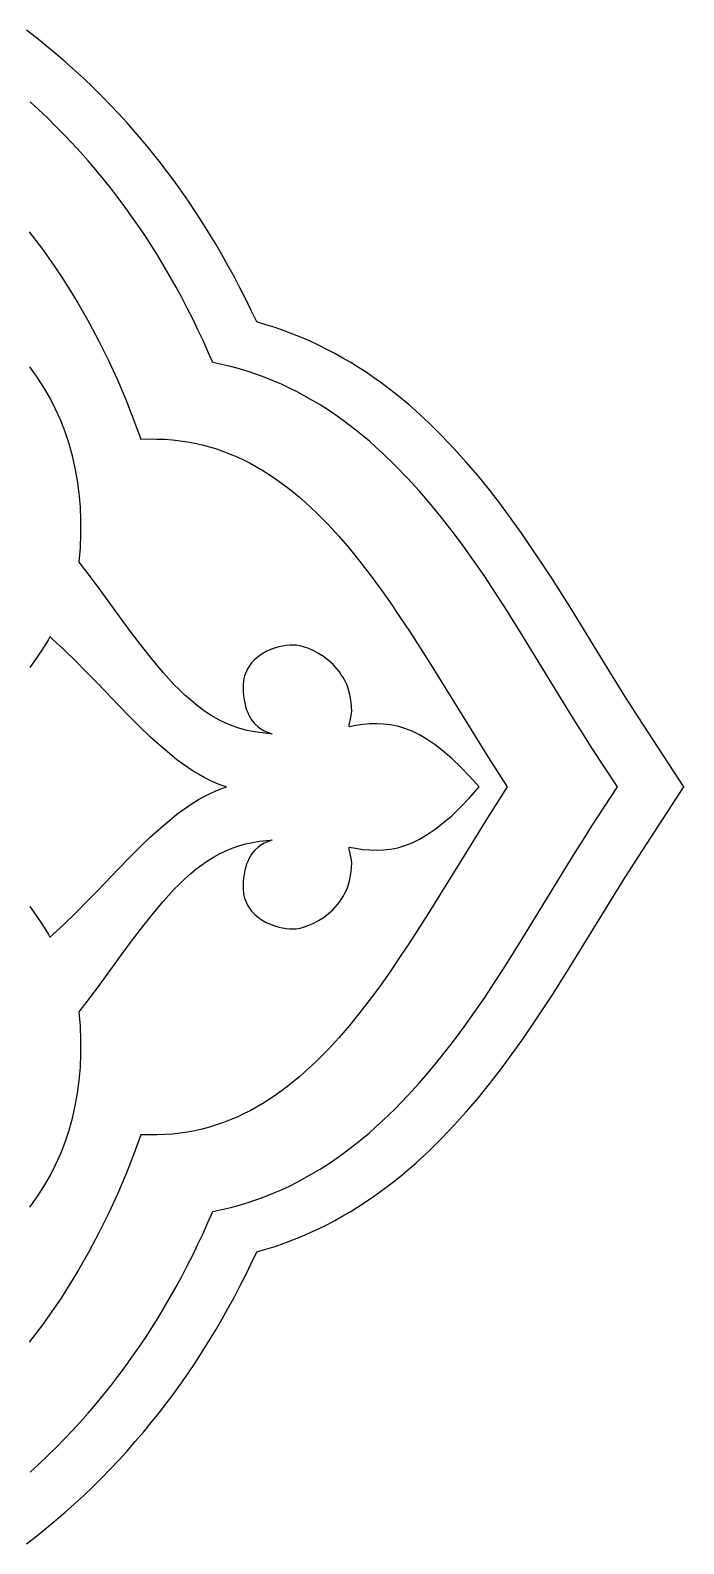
# Model space of a CAD drawing. Extents: x 1175 to 1336, y 620 to 642.
# Drawn here: x 1212.96 to 1220.86, y 621.68 to 639.98 of the extents above; entities that cross this region are included whole.
import ezdxf

# ---------------------------------------------------------------- set-up
doc = ezdxf.new("R2010")
doc.units = 0
doc.layers.add('LAYER_1', color=18, linetype='CONTINUOUS')

msp = doc.modelspace()

# ---------------------------------------------------------------- linework, layer by layer
at = {"layer": 'LAYER_1'}
for points in [[(1212.916, 621.678), (1213.036, 621.77), (1213.154, 621.865), (1213.271, 621.961), (1213.385, 622.06), (1213.497, 622.16), (1213.608, 622.262), (1213.717, 622.366), (1213.824, 622.471), (1213.929, 622.579), (1214.032, 622.688), (1214.133, 622.799), (1214.232, 622.912), (1214.33, 623.026), (1214.425, 623.142), (1214.519, 623.259), (1214.611, 623.379), (1214.701, 623.5), (1214.789, 623.622), (1214.875, 623.746), (1214.96, 623.871), (1215.042, 623.998), (1215.123, 624.127), (1215.201, 624.257), (1215.278, 624.388), (1215.353, 624.521), (1215.426, 624.655), (1215.497, 624.791), (1215.567, 624.928), (1215.634, 625.066), (1215.7, 625.206), (1215.812, 625.239), (1215.922, 625.274), (1216.031, 625.312), (1216.138, 625.352), (1216.243, 625.395), (1216.346, 625.44), (1216.447, 625.487), (1216.547, 625.536), (1216.645, 625.588), (1216.742, 625.642), (1216.837, 625.697), (1216.93, 625.755), (1217.022, 625.815), (1217.112, 625.876), (1217.201, 625.94), (1217.288, 626.005), (1217.374, 626.072), (1217.459, 626.14), (1217.542, 626.21), (1217.624, 626.281), (1217.784, 626.429), (1217.939, 626.582), (1218.089, 626.739), (1218.234, 626.902), (1218.376, 627.068), (1218.513, 627.238), (1218.647, 627.41), (1218.777, 627.586), (1218.904, 627.764), (1219.028, 627.943), (1219.149, 628.124), (1219.267, 628.305), (1219.497, 628.669), (1219.937, 629.385), (1220.151, 629.731), (1220.363, 630.063), (1220.863, 630.83), (1220.363, 631.596), (1220.151, 631.929), (1219.937, 632.274), (1219.497, 632.991), (1219.267, 633.354), (1219.149, 633.536), (1219.028, 633.716), (1218.904, 633.896), (1218.777, 634.074), (1218.647, 634.249), (1218.513, 634.422), (1218.376, 634.592), (1218.234, 634.758), (1218.089, 634.92), (1217.939, 635.078), (1217.784, 635.231), (1217.624, 635.378), (1217.542, 635.45), (1217.459, 635.52), (1217.374, 635.588), (1217.288, 635.655), (1217.201, 635.72), (1217.112, 635.783), (1217.022, 635.845), (1216.93, 635.904), (1216.837, 635.962), (1216.742, 636.018), (1216.645, 636.072), (1216.547, 636.123), (1216.447, 636.173), (1216.346, 636.22), (1216.243, 636.265), (1216.138, 636.307), (1216.031, 636.348), (1215.922, 636.386), (1215.812, 636.421), (1215.7, 636.454), (1215.634, 636.593), (1215.567, 636.731), (1215.497, 636.868), (1215.426, 637.004), (1215.353, 637.138), (1215.278, 637.271), (1215.201, 637.403), (1215.123, 637.533), (1215.042, 637.661), (1214.96, 637.788), (1214.875, 637.914), (1214.789, 638.038), (1214.701, 638.16), (1214.611, 638.281), (1214.519, 638.4), (1214.425, 638.518), (1214.33, 638.634), (1214.232, 638.748), (1214.133, 638.861), (1214.032, 638.972), (1213.929, 639.081), (1213.824, 639.188), (1213.717, 639.294), (1213.608, 639.398), (1213.497, 639.5), (1213.385, 639.6), (1213.271, 639.698), (1213.154, 639.795), (1213.036, 639.889), (1212.916, 639.982)], [(1212.961, 622.543), (1213.067, 622.64), (1213.171, 622.739), (1213.273, 622.839), (1213.374, 622.941), (1213.472, 623.045), (1213.569, 623.151), (1213.663, 623.258), (1213.756, 623.366), (1213.847, 623.477), (1213.936, 623.588), (1214.023, 623.702), (1214.109, 623.816), (1214.192, 623.933), (1214.274, 624.05), (1214.354, 624.169), (1214.432, 624.29), (1214.508, 624.411), (1214.582, 624.535), (1214.655, 624.659), (1214.725, 624.785), (1214.794, 624.911), (1214.861, 625.04), (1214.926, 625.169), (1214.99, 625.299), (1215.052, 625.431), (1215.111, 625.564), (1215.169, 625.697), (1215.279, 625.72), (1215.387, 625.745), (1215.493, 625.774), (1215.597, 625.805), (1215.7, 625.84), (1215.801, 625.877), (1215.9, 625.917), (1215.998, 625.959), (1216.095, 626.004), (1216.19, 626.052), (1216.283, 626.102), (1216.375, 626.154), (1216.466, 626.208), (1216.555, 626.265), (1216.643, 626.324), (1216.729, 626.385), (1216.814, 626.448), (1216.898, 626.513), (1216.98, 626.58), (1217.062, 626.648), (1217.142, 626.719), (1217.22, 626.791), (1217.374, 626.939), (1217.523, 627.093), (1217.668, 627.253), (1217.809, 627.417), (1217.946, 627.585), (1218.079, 627.756), (1218.208, 627.93), (1218.334, 628.107), (1218.457, 628.285), (1218.576, 628.464), (1218.693, 628.644), (1218.919, 629.004), (1219.346, 629.704), (1219.55, 630.037), (1219.651, 630.196), (1219.75, 630.351), (1220.063, 630.83), (1219.75, 631.309), (1219.651, 631.463), (1219.55, 631.623), (1219.346, 631.955), (1218.919, 632.656), (1218.693, 633.015), (1218.576, 633.195), (1218.457, 633.375), (1218.334, 633.553), (1218.208, 633.729), (1218.079, 633.904), (1217.946, 634.075), (1217.809, 634.243), (1217.668, 634.407), (1217.523, 634.566), (1217.374, 634.72), (1217.22, 634.869), (1217.142, 634.941), (1217.062, 635.011), (1216.98, 635.08), (1216.898, 635.146), (1216.814, 635.211), (1216.729, 635.274), (1216.643, 635.335), (1216.555, 635.394), (1216.466, 635.451), (1216.375, 635.506), (1216.283, 635.558), (1216.19, 635.608), (1216.095, 635.655), (1215.998, 635.7), (1215.9, 635.743), (1215.801, 635.783), (1215.7, 635.82), (1215.597, 635.854), (1215.493, 635.886), (1215.387, 635.914), (1215.279, 635.94), (1215.169, 635.962), (1215.111, 636.096), (1215.052, 636.229), (1214.99, 636.36), (1214.926, 636.491), (1214.861, 636.62), (1214.794, 636.748), (1214.725, 636.875), (1214.655, 637.001), (1214.582, 637.125), (1214.508, 637.248), (1214.432, 637.37), (1214.354, 637.49), (1214.274, 637.609), (1214.192, 637.727), (1214.109, 637.843), (1214.023, 637.958), (1213.936, 638.071), (1213.847, 638.183), (1213.756, 638.293), (1213.663, 638.402), (1213.569, 638.509), (1213.472, 638.614), (1213.374, 638.718), (1213.273, 638.82), (1213.171, 638.921), (1213.067, 639.02), (1212.961, 639.117)], [(1212.949, 637.544), (1213.03, 637.439), (1213.109, 637.334), (1213.186, 637.227), (1213.261, 637.119), (1213.334, 637.01), (1213.405, 636.9), (1213.474, 636.789), (1213.542, 636.677), (1213.607, 636.565), (1213.671, 636.451), (1213.793, 636.221), (1213.908, 635.988), (1214.016, 635.753), (1214.118, 635.516), (1214.212, 635.276), (1214.3, 635.035), (1214.398, 635.039), (1214.494, 635.038), (1214.589, 635.035), (1214.683, 635.028), (1214.775, 635.017), (1214.865, 635.004), (1214.954, 634.987), (1215.042, 634.967), (1215.129, 634.944), (1215.214, 634.918), (1215.298, 634.889), (1215.381, 634.857), (1215.462, 634.822), (1215.542, 634.785), (1215.621, 634.745), (1215.699, 634.702), (1215.776, 634.656), (1215.852, 634.609), (1215.927, 634.558), (1216.001, 634.506), (1216.074, 634.451), (1216.146, 634.394), (1216.217, 634.334), (1216.287, 634.273), (1216.425, 634.144), (1216.56, 634.008), (1216.692, 633.864), (1216.821, 633.714), (1216.948, 633.557), (1217.073, 633.395), (1217.195, 633.228), (1217.317, 633.056), (1217.436, 632.881), (1217.555, 632.702), (1217.789, 632.335), (1218.255, 631.582), (1218.49, 631.203), (1218.728, 630.83), (1218.49, 630.456), (1218.255, 630.078), (1217.789, 629.325), (1217.555, 628.958), (1217.436, 628.779), (1217.317, 628.603), (1217.195, 628.431), (1217.073, 628.264), (1216.948, 628.102), (1216.821, 627.946), (1216.692, 627.796), (1216.56, 627.652), (1216.425, 627.515), (1216.287, 627.387), (1216.217, 627.325), (1216.146, 627.266), (1216.074, 627.209), (1216.001, 627.154), (1215.927, 627.101), (1215.852, 627.051), (1215.776, 627.003), (1215.699, 626.958), (1215.621, 626.915), (1215.542, 626.875), (1215.462, 626.837), (1215.381, 626.803), (1215.298, 626.771), (1215.214, 626.742), (1215.129, 626.716), (1215.042, 626.693), (1214.954, 626.673), (1214.865, 626.656), (1214.775, 626.642), (1214.683, 626.632), (1214.589, 626.625), (1214.494, 626.621), (1214.398, 626.621), (1214.3, 626.624), (1214.212, 626.383), (1214.118, 626.144), (1214.016, 625.906), (1213.908, 625.671), (1213.793, 625.438), (1213.671, 625.209), (1213.607, 625.095), (1213.542, 624.982), (1213.474, 624.87), (1213.405, 624.759), (1213.334, 624.649), (1213.261, 624.54), (1213.186, 624.433), (1213.109, 624.326), (1213.03, 624.22), (1212.949, 624.116)], [(1212.959, 625.75), (1213.046, 625.873), (1213.127, 625.999), (1213.201, 626.128), (1213.269, 626.261), (1213.33, 626.396), (1213.384, 626.535), (1213.432, 626.678), (1213.472, 626.823), (1213.506, 626.972), (1213.534, 627.125), (1213.554, 627.28), (1213.568, 627.44), (1213.575, 627.602), (1213.575, 627.769), (1213.568, 627.938), (1213.554, 628.112), (1213.69, 628.287), (1213.821, 628.463), (1214.075, 628.811), (1214.199, 628.98), (1214.323, 629.144), (1214.447, 629.301), (1214.572, 629.45), (1214.636, 629.521), (1214.7, 629.59), (1214.765, 629.655), (1214.831, 629.718), (1214.898, 629.778), (1214.966, 629.834), (1215.035, 629.887), (1215.106, 629.936), (1215.178, 629.981), (1215.251, 630.022), (1215.327, 630.059), (1215.404, 630.091), (1215.483, 630.119), (1215.564, 630.142), (1215.648, 630.16), (1215.734, 630.173), (1215.863, 630.188), (1215.884, 630.19), (1215.885, 630.189), (1215.882, 630.187), (1215.83, 630.166), (1215.792, 630.149), (1215.751, 630.125), (1215.713, 630.097), (1215.675, 630.061), (1215.639, 630.016), (1215.622, 629.99), (1215.605, 629.961), (1215.591, 629.93), (1215.577, 629.895), (1215.565, 629.858), (1215.555, 629.818), (1215.547, 629.774), (1215.541, 629.727), (1215.537, 629.677), (1215.535, 629.624), (1215.537, 629.587), (1215.54, 629.552), (1215.546, 629.519), (1215.554, 629.487), (1215.563, 629.457), (1215.575, 629.428), (1215.588, 629.401), (1215.603, 629.375), (1215.638, 629.328), (1215.677, 629.286), (1215.72, 629.25), (1215.767, 629.218), (1215.815, 629.192), (1215.866, 629.169), (1215.916, 629.151), (1215.966, 629.136), (1216.014, 629.126), (1216.06, 629.118), (1216.102, 629.114), (1216.141, 629.113), (1216.18, 629.115), (1216.226, 629.123), (1216.277, 629.137), (1216.332, 629.157), (1216.389, 629.182), (1216.448, 629.214), (1216.508, 629.252), (1216.566, 629.296), (1216.623, 629.348), (1216.675, 629.406), (1216.7, 629.438), (1216.723, 629.471), (1216.745, 629.506), (1216.765, 629.544), (1216.784, 629.583), (1216.8, 629.624), (1216.815, 629.667), (1216.827, 629.712), (1216.836, 629.758), (1216.844, 629.807), (1216.848, 629.858), (1216.849, 629.911), (1216.846, 629.943), (1216.832, 630.027), (1216.82, 630.078), (1216.818, 630.092), (1216.82, 630.099), (1216.828, 630.101), (1216.842, 630.099), (1216.897, 630.088), (1216.982, 630.075), (1217.067, 630.068), (1217.151, 630.065), (1217.235, 630.068), (1217.319, 630.079), (1217.405, 630.096), (1217.491, 630.122), (1217.58, 630.156), (1217.67, 630.2), (1217.762, 630.254), (1217.858, 630.318), (1217.956, 630.395), (1218.059, 630.483), (1218.165, 630.585), (1218.275, 630.7), (1218.391, 630.83), (1218.275, 630.959), (1218.165, 631.075), (1218.059, 631.176), (1217.956, 631.265), (1217.858, 631.341), (1217.762, 631.406), (1217.67, 631.46), (1217.58, 631.504), (1217.491, 631.538), (1217.405, 631.564), (1217.319, 631.581), (1217.235, 631.591), (1217.151, 631.594), (1217.067, 631.592), (1216.982, 631.584), (1216.897, 631.572), (1216.842, 631.561), (1216.828, 631.559), (1216.82, 631.561), (1216.818, 631.568), (1216.82, 631.581), (1216.832, 631.632), (1216.846, 631.717), (1216.849, 631.749), (1216.848, 631.801), (1216.844, 631.852), (1216.836, 631.901), (1216.827, 631.948), (1216.815, 631.993), (1216.8, 632.036), (1216.784, 632.077), (1216.765, 632.116), (1216.745, 632.153), (1216.723, 632.188), (1216.7, 632.222), (1216.675, 632.254), (1216.623, 632.312), (1216.566, 632.363), (1216.508, 632.408), (1216.448, 632.446), (1216.389, 632.478), (1216.332, 632.503), (1216.277, 632.522), (1216.226, 632.536), (1216.18, 632.544), (1216.141, 632.547), (1216.102, 632.546), (1216.06, 632.541), (1216.014, 632.534), (1215.966, 632.523), (1215.916, 632.509), (1215.866, 632.491), (1215.815, 632.468), (1215.767, 632.441), (1215.72, 632.41), (1215.677, 632.373), (1215.638, 632.331), (1215.603, 632.284), (1215.588, 632.259), (1215.575, 632.231), (1215.563, 632.203), (1215.554, 632.173), (1215.546, 632.141), (1215.54, 632.108), (1215.537, 632.073), (1215.535, 632.036), (1215.537, 631.982), (1215.541, 631.932), (1215.547, 631.885), (1215.555, 631.842), (1215.565, 631.802), (1215.577, 631.764), (1215.591, 631.73), (1215.605, 631.699), (1215.622, 631.67), (1215.639, 631.644), (1215.675, 631.599), (1215.713, 631.562), (1215.751, 631.534), (1215.792, 631.511), (1215.83, 631.493), (1215.882, 631.473), (1215.885, 631.471), (1215.884, 631.47), (1215.863, 631.471), (1215.734, 631.487), (1215.648, 631.5), (1215.564, 631.518), (1215.483, 631.541), (1215.404, 631.568), (1215.327, 631.601), (1215.251, 631.638), (1215.178, 631.679), (1215.106, 631.724), (1215.035, 631.773), (1214.966, 631.826), (1214.898, 631.882), (1214.831, 631.942), (1214.765, 632.004), (1214.7, 632.07), (1214.636, 632.138), (1214.572, 632.21), (1214.447, 632.359), (1214.323, 632.516), (1214.199, 632.68), (1214.075, 632.849), (1213.821, 633.197), (1213.69, 633.373), (1213.554, 633.548), (1213.568, 633.721), (1213.575, 633.891), (1213.575, 634.057), (1213.568, 634.22), (1213.554, 634.379), (1213.534, 634.535), (1213.506, 634.687), (1213.472, 634.836), (1213.432, 634.982), (1213.384, 635.124), (1213.33, 635.263), (1213.269, 635.399), (1213.201, 635.531), (1213.127, 635.661), (1213.046, 635.787), (1212.959, 635.91)], [(1212.956, 629.385), (1213.034, 629.277), (1213.109, 629.163), (1213.181, 629.045), (1213.193, 629.023), (1213.197, 629.017), (1213.2, 629.015), (1213.205, 629.016), (1213.211, 629.021), (1213.233, 629.04), (1213.372, 629.171), (1213.508, 629.304), (1213.642, 629.439), (1213.774, 629.575), (1214.033, 629.845), (1214.161, 629.977), (1214.289, 630.104), (1214.416, 630.226), (1214.544, 630.341), (1214.672, 630.449), (1214.736, 630.5), (1214.801, 630.548), (1214.866, 630.594), (1214.932, 630.637), (1214.998, 630.677), (1215.064, 630.714), (1215.131, 630.748), (1215.199, 630.779), (1215.267, 630.806), (1215.336, 630.83), (1215.267, 630.853), (1215.199, 630.881), (1215.131, 630.911), (1215.064, 630.945), (1214.998, 630.983), (1214.932, 631.023), (1214.866, 631.066), (1214.801, 631.111), (1214.736, 631.16), (1214.672, 631.21), (1214.544, 631.318), (1214.416, 631.434), (1214.289, 631.556), (1214.161, 631.683), (1214.033, 631.814), (1213.774, 632.084), (1213.642, 632.22), (1213.508, 632.356), (1213.372, 632.489), (1213.233, 632.619), (1213.211, 632.639), (1213.205, 632.644), (1213.2, 632.645), (1213.197, 632.642), (1213.193, 632.637), (1213.181, 632.615), (1213.109, 632.496), (1213.034, 632.383), (1212.956, 632.275)]]:
    msp.add_lwpolyline(points, dxfattribs=at)

doc.saveas('drawing.dxf')
